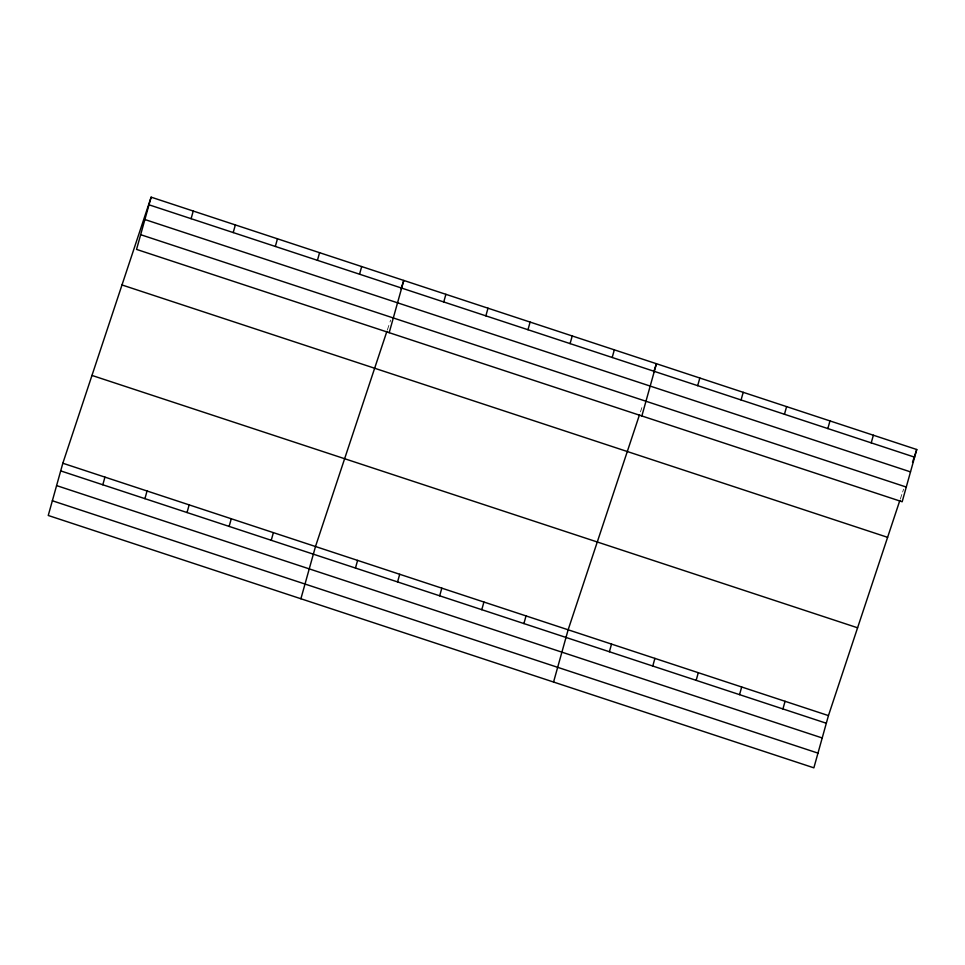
<?xml version="1.0" encoding="UTF-8"?>
<svg xmlns="http://www.w3.org/2000/svg" width="965" height="965" viewBox="0 0 965 965"><rect width="100%" height="100%" fill="white"/><g stroke="black" fill="none" stroke-linecap="round" stroke-linejoin="round"><path stroke-width="0.72" stroke-dasharray="4.83 3.62" d="M387.339 330.006L390.632 320.091M640.458 411.862L641.87 407.616M900.297 499.086L902.178 493.417M902.649 492.005L903.59 489.171"/><path stroke-width="1.45" d="M151.131 197.162L136.548 249.404L902.166 501.764L916.75 449.521L151.131 197.162L62.834 463.236L48.25 515.479L813.869 767.838L828.452 715.596L899.826 500.497M102.809 484.768L104.944 477.12M191.106 218.693L193.241 211.033M144.919 498.652L147.054 490.992M233.216 232.577L235.351 224.917M187.029 512.524L189.164 504.876M275.327 246.449L277.462 238.801M229.139 526.408L231.274 518.76M317.437 260.333L319.572 252.673M271.249 540.291L273.385 532.632M359.547 274.217L361.682 266.557M300.899 598.758L315.495 546.516L386.869 331.417M389.197 332.684L403.792 280.441L400.97 288.933M355.458 568.047L357.605 560.388M443.755 301.973L445.89 294.313M397.568 581.931L399.703 574.271M485.865 315.857L488.001 308.197M439.678 595.803L441.813 588.155M527.976 329.728L530.111 322.081M481.788 609.687L483.923 602.027M570.086 343.612L572.221 335.953M523.899 623.571L526.034 615.911M612.196 357.496L614.331 349.837M553.56 682.038L568.144 629.795L639.518 414.697M641.858 415.963L656.441 363.721L653.619 372.213M609.398 651.749L611.533 644.089M697.683 385.674L699.83 378.015M652.774 666.043L654.909 658.395M741.072 399.968L743.207 392.321M696.163 680.349L698.298 672.689M784.461 414.274L786.596 406.615M739.552 694.643L741.687 686.996M827.837 428.569L829.984 420.921M782.929 708.949L785.064 701.29M871.226 442.875L873.361 435.215M912.516 462.259L916.75 449.521M148.996 204.809L914.615 457.169M144.883 219.525L910.502 471.885M140.661 234.688L906.268 487.048M122 284.965L887.607 537.324M91.977 375.433L857.596 627.793M62.834 463.236L828.452 715.596M60.699 470.896L826.317 723.243M56.597 485.6L822.204 737.96M52.363 500.763L817.97 753.122"/></g></svg>
